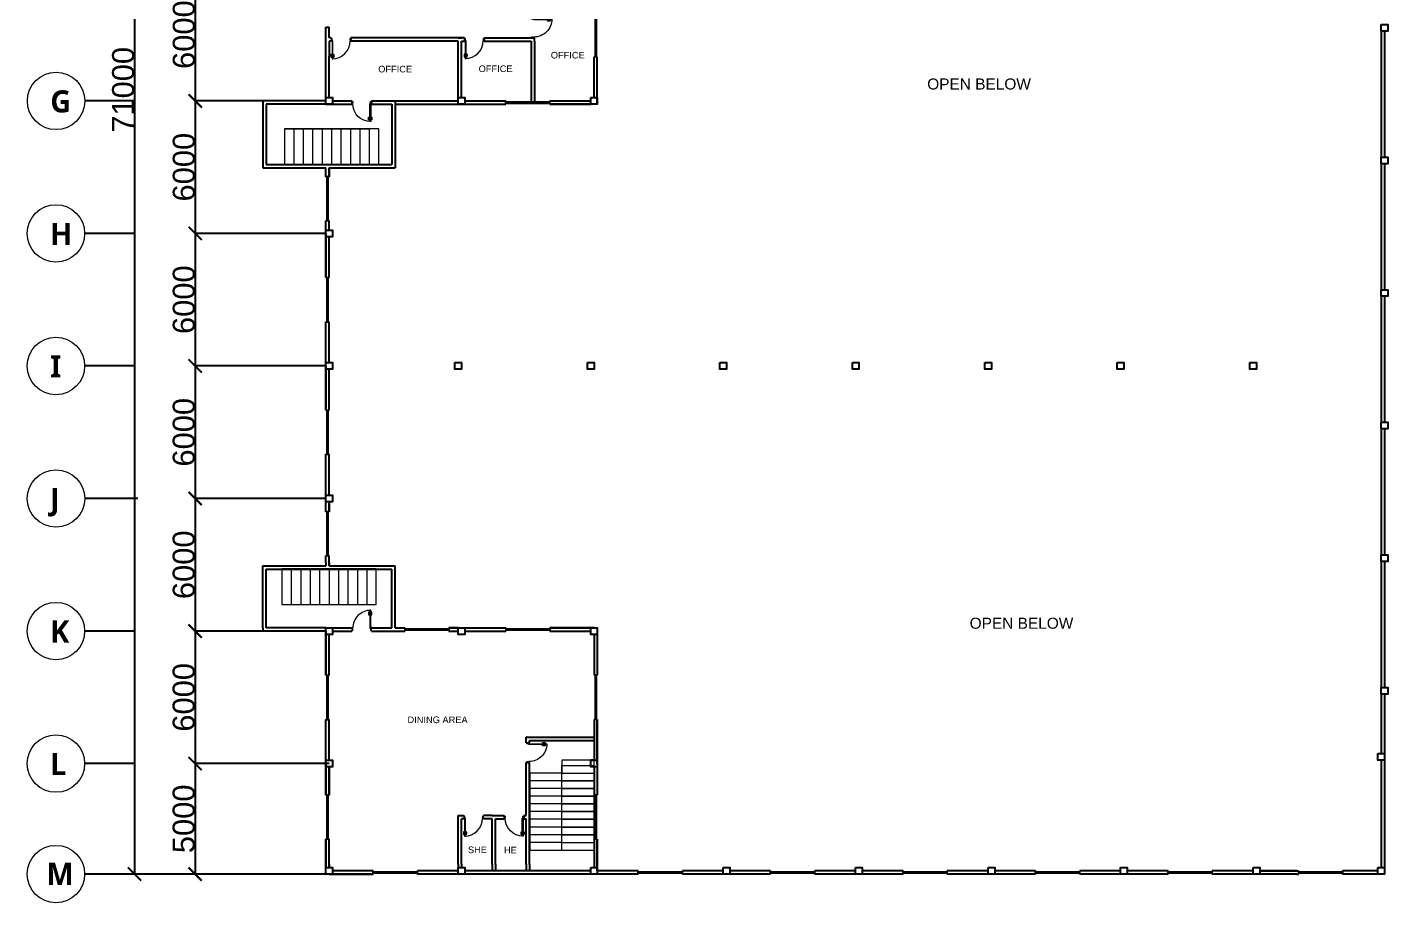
# Model space of a CAD drawing. Header units: millimetres. Extents: x 3339 to 2017737, y 4955 to 2748989.
# Drawn here: x 981888 to 1043509, y 1365141 to 1404776 of the extents above; entities that cross this region are included whole.
import ezdxf

# ---------------------------------------------------------------- set-up
doc = ezdxf.new("R2010")
doc.units = ezdxf.units.MM
doc.header["$LTSCALE"] = 30
for name, color, linetype, lineweight in [('A-DETL-GENF', 92, 'Continuous', 13), ('A-DOOR', 31, 'Continuous', 13), ('S-GRID-IDEN', 1, 'Continuous', 13), ('STAIR', 1, 'Continuous', 5)]:
    doc.layers.add(name, color=color, linetype=linetype, lineweight=lineweight)
doc.layers.add('POSTE', color=50, linetype='Continuous')
doc.styles.add('Arial Narrow_1', font='ARIALN.TTF', dxfattribs={"height": 450})
doc.styles.get("Standard").update_dxf_attribs({"font": 'arial.ttf'})
doc.styles.add('style1', font='arial.ttf', dxfattribs={"height": 100})
doc.dimstyles.new('ISO-25', dxfattribs={"dimtxt": 1000, "dimasz": 600, "dimexe": 1.25, "dimexo": 0.625, "dimtad": 1, "dimtxsty": 'Standard', "dimblk": 'ARCHTICK', "dimcen": 2.5, "dimclrd": 4, "dimadec": 0, "dimazin": 0, "dimtfac": 1, "dimtmove": 0, "dimatfit": 3, "dimfxl": 1, "dimarcsym": 0})

# ---------------------------------------------------------------- blocks, each defined once
blk = doc.blocks.new('Poste 2')
at = {"layer": 'POSTE'}
blk.add_lwpolyline([(-300, 0), (0, 0), (0, -300), (-300, -300)], close=True, dxfattribs=at)
blk = doc.blocks.new('Poste 3')
at = {"layer": 'POSTE'}
blk.add_lwpolyline([(0, 0), (300, 0), (300, -300), (0, -300)], close=True, dxfattribs=at)
blk = doc.blocks.new('POSTE bot left')
at = {"layer": 'POSTE'}
blk.add_lwpolyline([(0, 300), (300, 300), (300, 0), (0, 0)], close=True, dxfattribs=at)
blk = doc.blocks.new('POSTE.COM')
at = {"layer": 'POSTE'}
blk.add_lwpolyline([(-300, 300), (0, 300), (0, 0), (-300, 0)], close=True, dxfattribs=at)
blk = doc.blocks.new('Poste ulit')
at = {"layer": 'POSTE'}
blk.add_lwpolyline([(1007266, 1373395), (1007566, 1373395), (1007566, 1373095), (1007266, 1373095)], close=True, dxfattribs=at)
blk = doc.blocks.new('POSTEEEE')
at = {"layer": 'POSTE'}
blk.add_blockref('Poste ulit', (-1007266, -1373095), dxfattribs=at)
blk = doc.blocks.new('D4')
at = {"layer": 'A-DETL-GENF'}
for p, q in [((-1072, -29), (-1072, -112)), ((-1052, -29), (-1072, -29)), ((-1060, -41), (-1072, -30)), ((-1072, -112), (-1060, -112)), ((-1059, -112), (-1072, -112)), ((-1072, -112), (-1072, -150)), ((-1072, -150), (-1059, -150)), ((-1060, -112), (-1060, -41)), ((-1060, -41), (-1052, -41)), ((-1059, -150), (-1059, -112)), ((-1059, -115), (-1059, -147)), ((-1027, -115), (-1059, -115)), ((-1059, -147), (-1027, -147)), ((-1052, -41), (-1052, -29)), ((-1021, -74), (-1027, -80)), ((-1027, -80), (-1027, -182)), ((-1027, -147), (-1027, -115)), ((-1027, -182), (-1021, -188)), ((-1021, -188), (-1021, -74)), ((-974, -80), (-981, -74)), ((-981, -74), (-981, -188)), ((-981, -188), (-974, -182)), ((-974, -182), (-974, -80)), ((-943, -115), (-974, -115)), ((-974, -115), (-974, -147)), ((-974, -147), (-943, -147)), ((-930, -29), (-949, -29)), ((-949, -29), (-949, -41)), ((-949, -41), (-941, -41)), ((-943, -112), (-943, -150)), ((-930, -112), (-943, -112)), ((-943, -147), (-943, -115)), ((-943, -150), (-930, -150)), ((-941, -41), (-930, -30)), ((-941, -41), (-941, -112)), ((-941, -112), (-930, -112)), ((-930, -112), (-930, -29)), ((-930, -150), (-930, -112))]:
    blk.add_line(p, q, dxfattribs=at)
at = {"layer": 'A-DOOR', "lineweight": 18}
for p, q in [((-1059, 683), (-1024, 683)), ((-1014, 683), (-1059, 683)), ((-1059, 683), (-1059, 583)), ((-1024, 583), (-1024, 626)), ((-1024, 626), (-1014, 626)), ((-1014, 626), (-1014, 683)), ((-169, 683), (-214, 683)), ((-214, 683), (-214, 626)), ((-214, 626), (-204, 626)), ((-204, 683), (-169, 683)), ((-204, 626), (-204, 583)), ((-169, 583), (-169, 683)), ((-1059, 583), (-1024, 583)), ((-981, 583), (-1021, 583)), ((-1021, 583), (-1021, -231)), ((-981, -231), (-981, 583)), ((-204, 583), (-169, 583)), ((-1021, -231), (-981, -231))]:
    blk.add_line(p, q, dxfattribs=at)
at = {"layer": 'A-DOOR'}
blk.add_arc((-1021, 583), 814, 270, 0, dxfattribs=at)
blk = doc.blocks.new('Pintuan')
at = {"layer": 'A-DOOR', "rotation": 270}
blk.add_blockref('D4', (-626, -1014), dxfattribs=at)
blk = doc.blocks.new('WW1')
at = {"layer": 'STAIR'}
for p, q in [((-3000, 0), (-3000, -8000)), ((0, 0), (-3000, 0)), ((0, -8000), (0, 0)), ((-3000, -1600), (-3000, -800)), ((-3000, -800), (0, -800)), ((0, -1600), (0, -800)), ((-3000, -2400), (-3000, -1600)), ((-3000, -1600), (0, -1600)), ((0, -2400), (0, -1600)), ((-3000, -3200), (-3000, -2400)), ((-3000, -2400), (0, -2400)), ((-3000, -4000), (-3000, -3200)), ((-3000, -3200), (0, -3200)), ((0, -3200), (0, -2400)), ((0, -4000), (0, -3200)), ((-3000, -4800), (-3000, -4000)), ((-3000, -4000), (0, -4000)), ((0, -4800), (0, -4000)), ((-3000, -5600), (-3000, -4800)), ((-3000, -4800), (0, -4800)), ((-3000, -6400), (-3000, -5600)), ((-3000, -5600), (0, -5600)), ((0, -5600), (0, -4800)), ((0, -6400), (0, -5600)), ((-3000, -7200), (-3000, -6400)), ((-3000, -6400), (0, -6400)), ((0, -7200), (0, -6400)), ((-3000, -8000), (-3000, -7200)), ((-3000, -7200), (0, -7200)), ((-3000, -8000), (0, -8000)), ((0, -8000), (0, -7200))]:
    blk.add_line(p, q, dxfattribs=at)
blk = doc.blocks.new('S2')
at = {"layer": 'STAIR'}
for p, q in [((0, 0), (-1250, 0)), ((-1250, 0), (-1250, -500)), ((0, -3500), (0, 0)), ((-2500, -500), (-2500, -3500)), ((-1250, -500), (-2500, -500)), ((-1250, -500), (-1250, -200)), ((-1250, -200), (0, -200)), ((-1250, -3500), (-1250, -500)), ((-1250, -800), (-1250, -500)), ((-1250, -500), (0, -500)), ((-1250, -800), (-2500, -800)), ((-1250, -1100), (-1250, -800)), ((-1250, -800), (0, -800)), ((0, -800), (-1250, -800)), ((-1250, -1100), (-2500, -1100)), ((-1250, -1400), (-2500, -1400)), ((-1250, -1400), (-1250, -1100)), ((-1250, -1100), (0, -1100)), ((0, -1100), (-1250, -1100)), ((-1250, -1700), (-1250, -1400)), ((-1250, -1400), (0, -1400)), ((0, -1400), (-1250, -1400)), ((-1250, -1700), (-2500, -1700)), ((-1250, -2000), (-2500, -2000)), ((-1250, -2000), (-1250, -1700)), ((-1250, -1700), (0, -1700)), ((0, -1700), (-1250, -1700)), ((-1250, -2300), (-1250, -2000)), ((-1250, -2000), (0, -2000)), ((0, -2000), (-1250, -2000)), ((-1250, -2300), (-2500, -2300)), ((-1250, -2600), (-2500, -2600)), ((-1250, -2600), (-1250, -2300)), ((-1250, -2300), (0, -2300)), ((0, -2300), (-1250, -2300)), ((-1250, -2900), (-1250, -2600)), ((-1250, -2600), (0, -2600)), ((0, -2600), (-1250, -2600)), ((-1250, -2900), (-2500, -2900)), ((-1250, -3200), (-1250, -2900)), ((-1250, -2900), (0, -2900)), ((0, -2900), (-1250, -2900)), ((-1250, -3200), (-2500, -3200)), ((-2500, -3500), (-1250, -3500)), ((-1250, -3500), (-1250, -3200)), ((-1250, -3200), (0, -3200)), ((-1250, -3500), (0, -3500))]:
    blk.add_line(p, q, dxfattribs=at)
blk = doc.blocks.new('_ArchTick')
at = {"color": 0, "linetype": 'ByBlock', "const_width": 0.15}
blk.add_lwpolyline([(-0.5, -0.5), (0.5, 0.5)], dxfattribs=at)
blk = doc.blocks.new('*D33')
at = {"color": 0, "lineweight": -2, "transparency": 16777216}
for p, q in [((995408, 1407441), (989498, 1407441)), ((995408, 1401441), (989498, 1401441))]:
    blk.add_line(p, q, dxfattribs=at)
at = {"color": 4, "lineweight": -2, "transparency": 16777216}
blk.add_line((989499, 1407441), (989499, 1401441), dxfattribs=at)
at = {"layer": 'Defpoints', "color": 0, "transparency": 16777216}
for p in [(995409, 1407441), (989499, 1401441), (995409, 1401441)]:
    blk.add_point(p, dxfattribs=at)
at = {"color": 4, "lineweight": -2, "transparency": 16777216, "xscale": 600, "yscale": 600, "zscale": 600}
for p, rotation in [((989499, 1407441), 90), ((989499, 1401441), 270)]:
    blk.add_blockref('_ArchTick', p, dxfattribs=dict(at, rotation=rotation))
at = {"color": 0, "transparency": 16777216, "insert": (988988, 1404441), "char_height": 1000, "attachment_point": 5, "rotation": 90}
blk.add_mtext('6000', dxfattribs=at)
blk = doc.blocks.new('*D34')
at = {"color": 0, "lineweight": -2, "transparency": 16777216}
for p, q in [((995408, 1401441), (989497, 1401441)), ((995408, 1395441), (989497, 1395441))]:
    blk.add_line(p, q, dxfattribs=at)
at = {"color": 4, "lineweight": -2, "transparency": 16777216}
blk.add_line((989498, 1401441), (989498, 1395441), dxfattribs=at)
at = {"layer": 'Defpoints', "color": 0, "transparency": 16777216}
for p in [(995409, 1401441), (989498, 1395441), (995409, 1395441)]:
    blk.add_point(p, dxfattribs=at)
at = {"color": 4, "lineweight": -2, "transparency": 16777216, "xscale": 600, "yscale": 600, "zscale": 600}
for p, rotation in [((989498, 1401441), 90), ((989498, 1395441), 270)]:
    blk.add_blockref('_ArchTick', p, dxfattribs=dict(at, rotation=rotation))
at = {"color": 0, "transparency": 16777216, "insert": (988987, 1398441), "char_height": 1000, "attachment_point": 5, "rotation": 90}
blk.add_mtext('6000', dxfattribs=at)
blk = doc.blocks.new('*D35')
at = {"color": 0, "lineweight": -2, "transparency": 16777216}
for p, q in [((995408, 1395441), (989496, 1395441)), ((995408, 1389441), (989496, 1389441))]:
    blk.add_line(p, q, dxfattribs=at)
at = {"color": 4, "lineweight": -2, "transparency": 16777216}
blk.add_line((989497, 1395441), (989497, 1389441), dxfattribs=at)
at = {"layer": 'Defpoints', "color": 0, "transparency": 16777216}
for p in [(995409, 1395441), (989497, 1389441), (995409, 1389441)]:
    blk.add_point(p, dxfattribs=at)
at = {"color": 4, "lineweight": -2, "transparency": 16777216, "xscale": 600, "yscale": 600, "zscale": 600}
for p, rotation in [((989497, 1395441), 90), ((989497, 1389441), 270)]:
    blk.add_blockref('_ArchTick', p, dxfattribs=dict(at, rotation=rotation))
at = {"color": 0, "transparency": 16777216, "insert": (988986, 1392441), "char_height": 1000, "attachment_point": 5, "rotation": 90}
blk.add_mtext('6000', dxfattribs=at)
blk = doc.blocks.new('*D36')
at = {"color": 0, "lineweight": -2, "transparency": 16777216}
for p, q in [((995408, 1389441), (989494, 1389441)), ((995408, 1383441), (989494, 1383441))]:
    blk.add_line(p, q, dxfattribs=at)
at = {"color": 4, "lineweight": -2, "transparency": 16777216}
blk.add_line((989496, 1389441), (989496, 1383441), dxfattribs=at)
at = {"layer": 'Defpoints', "color": 0, "transparency": 16777216}
for p in [(995409, 1389441), (989496, 1383441), (995409, 1383441)]:
    blk.add_point(p, dxfattribs=at)
at = {"color": 4, "lineweight": -2, "transparency": 16777216, "xscale": 600, "yscale": 600, "zscale": 600}
for p, rotation in [((989496, 1389441), 90), ((989496, 1383441), 270)]:
    blk.add_blockref('_ArchTick', p, dxfattribs=dict(at, rotation=rotation))
at = {"color": 0, "transparency": 16777216, "insert": (988984, 1386441), "char_height": 1000, "attachment_point": 5, "rotation": 90}
blk.add_mtext('6000', dxfattribs=at)
blk = doc.blocks.new('*D37')
at = {"color": 0, "lineweight": -2, "transparency": 16777216}
for p, q in [((995408, 1383441), (989493, 1383441)), ((995408, 1377441), (989493, 1377441))]:
    blk.add_line(p, q, dxfattribs=at)
at = {"color": 4, "lineweight": -2, "transparency": 16777216}
blk.add_line((989494, 1383441), (989494, 1377441), dxfattribs=at)
at = {"layer": 'Defpoints', "color": 0, "transparency": 16777216}
for p in [(995409, 1383441), (989494, 1377441), (995409, 1377441)]:
    blk.add_point(p, dxfattribs=at)
at = {"color": 4, "lineweight": -2, "transparency": 16777216, "xscale": 600, "yscale": 600, "zscale": 600}
for p, rotation in [((989494, 1383441), 90), ((989494, 1377441), 270)]:
    blk.add_blockref('_ArchTick', p, dxfattribs=dict(at, rotation=rotation))
at = {"color": 0, "transparency": 16777216, "insert": (988983, 1380441), "char_height": 1000, "attachment_point": 5, "rotation": 90}
blk.add_mtext('6000', dxfattribs=at)
blk = doc.blocks.new('*D38')
at = {"color": 0, "lineweight": -2, "transparency": 16777216}
for p, q in [((995408, 1377441), (989492, 1377441)), ((995408, 1371441), (989492, 1371441))]:
    blk.add_line(p, q, dxfattribs=at)
at = {"color": 4, "lineweight": -2, "transparency": 16777216}
blk.add_line((989493, 1377441), (989493, 1371441), dxfattribs=at)
at = {"layer": 'Defpoints', "color": 0, "transparency": 16777216}
for p in [(995409, 1377441), (989493, 1371441), (995409, 1371441)]:
    blk.add_point(p, dxfattribs=at)
at = {"color": 4, "lineweight": -2, "transparency": 16777216, "xscale": 600, "yscale": 600, "zscale": 600}
for p, rotation in [((989493, 1377441), 90), ((989493, 1371441), 270)]:
    blk.add_blockref('_ArchTick', p, dxfattribs=dict(at, rotation=rotation))
at = {"color": 0, "transparency": 16777216, "insert": (988982, 1374441), "char_height": 1000, "attachment_point": 5, "rotation": 90}
blk.add_mtext('6000', dxfattribs=at)
blk = doc.blocks.new('*D39')
at = {"color": 0, "lineweight": -2, "transparency": 16777216}
for p, q in [((995408, 1437441), (986748, 1437441)), ((995408, 1366441), (986748, 1366441))]:
    blk.add_line(p, q, dxfattribs=at)
at = {"color": 4, "lineweight": -2, "transparency": 16777216}
blk.add_line((986750, 1437441), (986750, 1366441), dxfattribs=at)
at = {"layer": 'Defpoints', "color": 0, "transparency": 16777216}
for p in [(995409, 1437441), (986750, 1366441), (995409, 1366441)]:
    blk.add_point(p, dxfattribs=at)
at = {"color": 4, "lineweight": -2, "transparency": 16777216, "xscale": 600, "yscale": 600, "zscale": 600}
for p, rotation in [((986750, 1437441), 90), ((986750, 1366441), 270)]:
    blk.add_blockref('_ArchTick', p, dxfattribs=dict(at, rotation=rotation))
at = {"color": 0, "transparency": 16777216, "insert": (986238, 1401941), "char_height": 1000, "attachment_point": 5, "rotation": 90}
blk.add_mtext('71000', dxfattribs=at)
blk = doc.blocks.new('*D42')
at = {"color": 0, "lineweight": -2, "transparency": 16777216}
for p, q in [((995558, 1371441), (989491, 1371441)), ((995558, 1366441), (989491, 1366441))]:
    blk.add_line(p, q, dxfattribs=at)
at = {"color": 4, "lineweight": -2, "transparency": 16777216}
blk.add_line((989492, 1371441), (989492, 1366441), dxfattribs=at)
at = {"layer": 'Defpoints', "color": 0, "transparency": 16777216}
for p in [(995559, 1371441), (989492, 1366441), (995559, 1366441)]:
    blk.add_point(p, dxfattribs=at)
at = {"color": 4, "lineweight": -2, "transparency": 16777216, "xscale": 600, "yscale": 600, "zscale": 600}
for p, rotation in [((989492, 1371441), 90), ((989492, 1366441), 270)]:
    blk.add_blockref('_ArchTick', p, dxfattribs=dict(at, rotation=rotation))
at = {"color": 0, "transparency": 16777216, "insert": (988981, 1368941), "char_height": 1000, "attachment_point": 5, "rotation": 90}
blk.add_mtext('5000', dxfattribs=at)
blk = doc.blocks.new('Grid - M_Grid Head - Circle-24584-A - GROUND FLOOR PLAN')
at = {"layer": 'S-GRID-IDEN'}
blk.add_circle((0, 0), 6.5, dxfattribs=at)

msp = doc.modelspace()

# ---------------------------------------------------------------- linework, layer by layer
at = {"color": 4}
msp.add_line((986748.414, 1437441.359), (986748.414, 1366441.359), dxfattribs=at)
for p, q in [((1007608.953, 1405441.359), (1007608.953, 1403441.359)), ((1007658.953, 1405441.359), (1007658.953, 1403441.359)), ((995408.953, 1401291.359), (995408.953, 1404775.562)), ((995408.953, 1404775.562), (995558.953, 1404775.562)), ((995558.953, 1404291.359), (995558.953, 1404775.562)), ((1043208.953, 1404594.075), (1043208.953, 1398894.075)), ((1043358.953, 1404594.075), (1043358.953, 1398894.075)), ((995658.953, 1404291.359), (995558.953, 1404291.359)), ((995558.953, 1404141.359), (995558.953, 1403578.816)), ((995658.953, 1404141.359), (995558.953, 1404141.359)), ((995658.953, 1404259.765), (995658.953, 1404291.359)), ((995658.953, 1404159.765), (995658.953, 1404141.359)), ((1001408.953, 1404291.359), (996548.953, 1404291.359)), ((996548.953, 1404259.765), (996548.953, 1404291.359)), ((996548.953, 1404259.765), (996548.953, 1404141.359)), ((1001408.953, 1404141.359), (996548.953, 1404141.359)), ((1001558.953, 1404291.359), (1001408.953, 1404291.359)), ((1001408.953, 1404291.359), (1001589.253, 1404291.359)), ((1001689.253, 1404291.359), (1001408.953, 1404291.359)), ((1001408.953, 1401291.359), (1001408.953, 1404141.359)), ((1001558.953, 1401591.359), (1001558.953, 1404141.359)), ((1001558.953, 1404141.359), (1001589.253, 1404141.359)), ((1001589.253, 1404141.359), (1001689.253, 1404141.359)), ((1001689.253, 1404266.359), (1001689.253, 1404291.359)), ((1001689.253, 1404266.359), (1001689.253, 1404141.359)), ((1002579.253, 1404291.359), (1004708.953, 1404291.359)), ((1002579.253, 1404266.359), (1002579.253, 1404291.359)), ((1002579.253, 1404266.359), (1002579.253, 1404141.359)), ((1002579.253, 1404141.359), (1004708.953, 1404141.359)), ((1004708.953, 1404291.359), (1004858.953, 1404291.359)), ((1004708.953, 1404141.359), (1004708.953, 1401591.359)), ((1004858.953, 1404141.359), (1004858.953, 1404291.359)), ((1004858.953, 1404141.359), (1004858.953, 1401591.359)), ((995558.953, 1403578.816), (995558.953, 1403547.223)), ((995558.953, 1403547.223), (995558.953, 1403461.484)), ((995558.953, 1401591.359), (995558.953, 1403461.484)), ((1007558.953, 1401591.359), (1007558.953, 1403441.359)), ((1007708.953, 1403441.359), (1007558.953, 1403441.359)), ((1007708.953, 1401291.359), (1007708.953, 1403441.359)), ((1007708.953, 1401441.359), (1007708.953, 1403441.359)), ((986748.414, 1401441.359), (984494.312, 1401441.359)), ((995408.953, 1401441.359), (992558.953, 1401441.359)), ((992558.953, 1401441.359), (992558.953, 1401291.359)), ((992558.953, 1401291.359), (992558.953, 1398416.359)), ((995708.953, 1401291.359), (992708.953, 1401291.359)), ((992708.953, 1401291.359), (992708.953, 1398566.359)), ((995408.953, 1401291.359), (996591.453, 1401291.359)), ((995708.953, 1401441.359), (996591.453, 1401441.359)), ((996591.453, 1401441.359), (996591.453, 1401291.359)), ((997481.453, 1401441.359), (997481.453, 1401291.359)), ((997481.453, 1401441.359), (1001408.953, 1401441.359)), ((997481.453, 1401291.359), (998408.953, 1401291.359)), ((998408.953, 1401291.359), (998408.953, 1398566.359)), ((998558.953, 1401441.359), (998558.953, 1401291.359)), ((998558.953, 1401291.359), (998558.953, 1398416.359)), ((998558.953, 1401291.359), (1003558.953, 1401291.359)), ((1001558.953, 1401291.359), (1003558.953, 1401291.359)), ((1001708.953, 1401441.359), (1003558.953, 1401441.359)), ((1003558.953, 1401291.359), (1003558.953, 1401441.359)), ((1003558.953, 1401391.359), (1005558.953, 1401391.359)), ((1003558.953, 1401341.359), (1005558.953, 1401341.359)), ((1004708.953, 1401591.359), (1004708.953, 1401441.359)), ((1004708.953, 1401441.359), (1004708.953, 1401391.359)), ((1004858.953, 1401591.359), (1004858.953, 1401441.359)), ((1004858.953, 1401441.359), (1004858.953, 1401391.359)), ((1005558.953, 1401291.359), (1005558.953, 1401441.359)), ((1005558.953, 1401441.359), (1007408.953, 1401441.359)), ((1007558.953, 1401291.359), (1005558.953, 1401291.359)), ((1005558.953, 1401291.359), (1007408.953, 1401291.359)), ((992558.953, 1398416.359), (995408.953, 1398416.359)), ((992708.953, 1398566.359), (995408.953, 1398566.359)), ((993533.322, 1398566.359), (997806.444, 1398566.359)), ((995408.953, 1398566.359), (995558.953, 1398566.359)), ((995408.953, 1398003.859), (995408.953, 1398416.359)), ((995558.953, 1398566.359), (998408.953, 1398566.359)), ((995558.953, 1398416.359), (998558.953, 1398416.359)), ((995558.953, 1398416.359), (995558.953, 1398003.859)), ((995558.953, 1398003.859), (995558.953, 1398416.359)), ((1043208.953, 1398594.075), (1043208.953, 1392894.075)), ((1043358.953, 1398594.075), (1043358.953, 1392894.075)), ((995558.953, 1398003.859), (995408.953, 1398003.859)), ((995458.953, 1398003.859), (995458.953, 1396003.859)), ((995458.953, 1398003.859), (995458.953, 1396003.859)), ((995508.953, 1398003.859), (995508.953, 1396003.859)), ((995508.953, 1398003.859), (995508.953, 1396003.859)), ((995558.953, 1396003.859), (995408.953, 1396003.859)), ((995408.953, 1393441.359), (995408.953, 1396003.859)), ((995558.953, 1395591.359), (995558.953, 1396003.859)), ((995558.953, 1395591.359), (995558.953, 1396003.859)), ((986748.414, 1395441.359), (984488.062, 1395441.359)), ((995408.953, 1395441.359), (995408.953, 1393441.359)), ((995408.953, 1395441.359), (995408.953, 1393441.359)), ((995558.953, 1393441.359), (995558.953, 1395291.359)), ((995408.953, 1393441.359), (995558.953, 1393441.359)), ((995458.953, 1393441.359), (995458.953, 1391441.359)), ((995458.953, 1393441.359), (995458.953, 1391441.359)), ((995458.953, 1393441.359), (995458.953, 1391441.359)), ((995458.953, 1393441.359), (995458.953, 1391441.359)), ((995508.953, 1393441.359), (995508.953, 1391441.359)), ((995508.953, 1393441.359), (995508.953, 1391441.359)), ((995508.953, 1393441.359), (995508.953, 1391441.359)), ((995508.953, 1393441.359), (995508.953, 1391441.359)), ((1043208.953, 1392594.075), (1043208.953, 1386894.075)), ((1043358.953, 1392594.075), (1043358.953, 1386894.075)), ((995408.953, 1389441.359), (995408.953, 1391441.359)), ((995408.953, 1391441.359), (995558.953, 1391441.359)), ((995408.953, 1387441.359), (995408.953, 1391441.359)), ((995558.953, 1389591.359), (995558.953, 1391441.359)), ((986748.414, 1389441.359), (984489.312, 1389441.359)), ((995408.953, 1389441.359), (995408.953, 1387441.359)), ((995558.953, 1387441.359), (995558.953, 1389291.359)), ((995408.953, 1387441.359), (995558.953, 1387441.359)), ((995458.953, 1387441.359), (995458.953, 1385441.359)), ((995508.953, 1387441.359), (995508.953, 1385441.359)), ((1043208.953, 1386594.075), (1043208.953, 1380894.075)), ((1043358.953, 1386594.075), (1043358.953, 1380894.075)), ((995408.953, 1383591.359), (995408.953, 1385441.359)), ((995408.953, 1385441.359), (995558.953, 1385441.359)), ((995408.953, 1382841.359), (995408.953, 1385441.359)), ((995558.953, 1383591.359), (995558.953, 1385441.359)), ((986895.687, 1383441.359), (984490.562, 1383441.359)), ((995558.953, 1382841.359), (995408.953, 1382841.359)), ((995458.953, 1382841.359), (995458.953, 1380841.359)), ((995458.953, 1382841.359), (995458.953, 1380841.359)), ((995508.953, 1382841.359), (995508.953, 1380841.359)), ((995508.953, 1382841.359), (995508.953, 1380841.359)), ((995558.953, 1383291.359), (995558.953, 1382841.359)), ((995558.953, 1382841.359), (995558.953, 1383291.359)), ((992558.953, 1377591.359), (992558.953, 1380391.359)), ((992558.953, 1380391.359), (992708.953, 1380391.359)), ((992708.953, 1380391.359), (995408.953, 1380391.359)), ((995408.953, 1380541.359), (995408.953, 1380841.359)), ((995558.953, 1380841.359), (995408.953, 1380841.359)), ((995408.953, 1380541.359), (995408.953, 1380391.359)), ((995558.953, 1380541.359), (995558.953, 1380841.359)), ((995558.953, 1380391.359), (995558.953, 1380841.359)), ((995558.953, 1380541.359), (995558.953, 1380391.359)), ((995558.953, 1380391.359), (998408.953, 1380391.359)), ((998408.953, 1380391.359), (998558.953, 1380391.359)), ((998558.953, 1377591.359), (998558.953, 1380391.359)), ((1043208.952, 1380594.075), (1043208.952, 1374891.615)), ((1043208.952, 1380591.615), (1043208.952, 1374891.615)), ((1043358.952, 1380591.615), (1043358.952, 1374891.615)), ((992708.953, 1377591.359), (992708.953, 1380241.359)), ((992708.953, 1380241.359), (995408.953, 1380241.359)), ((997695.514, 1380241.359), (993422.392, 1380241.359)), ((995408.953, 1380241.359), (995558.953, 1380241.359)), ((995558.953, 1380241.359), (998408.953, 1380241.359)), ((998408.953, 1377591.359), (998408.953, 1380241.359)), ((986748.414, 1377441.359), (984488.062, 1377441.359)), ((992558.953, 1377591.359), (992558.953, 1377441.359)), ((992708.953, 1377441.359), (992558.953, 1377441.359)), ((995408.953, 1377591.359), (992708.953, 1377591.359)), ((995408.953, 1377441.359), (992708.953, 1377441.359)), ((995408.953, 1375441.359), (995408.953, 1377591.359)), ((995408.953, 1377441.359), (995408.953, 1375441.359)), ((995558.953, 1375441.359), (995558.953, 1377291.359)), ((995708.953, 1377591.359), (996591.453, 1377591.359)), ((995708.953, 1377591.359), (996591.453, 1377591.359)), ((995708.953, 1377441.359), (996591.453, 1377441.359)), ((996591.453, 1377591.359), (996591.453, 1377566.359)), ((996591.453, 1377466.359), (996591.453, 1377441.359)), ((997481.453, 1377591.359), (997503.953, 1377591.359)), ((997503.953, 1377591.359), (997481.453, 1377591.359)), ((997481.453, 1377591.359), (997481.453, 1377566.359)), ((997481.453, 1377591.359), (998408.953, 1377591.359)), ((997481.453, 1377466.359), (997481.453, 1377441.359)), ((997481.453, 1377441.359), (998983.953, 1377441.359)), ((998558.953, 1377591.359), (998558.953, 1377591.359)), ((998558.953, 1377591.359), (998983.953, 1377591.359)), ((998558.953, 1377591.359), (998983.953, 1377591.359)), ((998983.953, 1377591.359), (998983.953, 1377441.359)), ((998983.953, 1377541.359), (1000983.953, 1377541.359)), ((998983.953, 1377491.359), (1000983.953, 1377491.359)), ((1001408.953, 1377591.359), (1000983.953, 1377591.359)), ((1000983.953, 1377591.359), (1000983.953, 1377441.359)), ((1000983.953, 1377591.359), (1003558.953, 1377591.359)), ((1000983.953, 1377441.359), (1001408.953, 1377441.359)), ((1001558.953, 1377591.359), (1003558.953, 1377591.359)), ((1001708.953, 1377441.359), (1003558.953, 1377441.359)), ((1003558.953, 1377591.359), (1003558.953, 1377441.359)), ((1003558.953, 1377541.359), (1005558.953, 1377541.359)), ((1003558.953, 1377491.359), (1005558.953, 1377491.359)), ((1007558.953, 1377591.359), (1005558.953, 1377591.359)), ((1005558.953, 1377591.359), (1005558.953, 1377441.359)), ((1005558.953, 1377591.359), (1007708.953, 1377591.359)), ((1005558.953, 1377441.359), (1007408.953, 1377441.359)), ((1007558.953, 1377291.359), (1007558.953, 1375441.359)), ((1007708.953, 1377591.359), (1007708.953, 1375441.359)), ((1007708.953, 1377441.359), (1007708.953, 1375441.359)), ((995408.953, 1375441.359), (995558.953, 1375441.359)), ((995458.953, 1375441.359), (995458.953, 1373441.359)), ((995458.953, 1375441.359), (995458.953, 1373441.359)), ((995508.953, 1375441.359), (995508.953, 1373441.359)), ((995508.953, 1375441.359), (995508.953, 1373441.359)), ((1007708.953, 1375441.359), (1007558.953, 1375441.359)), ((1007608.953, 1375441.359), (1007608.953, 1373441.359)), ((1007608.953, 1375441.359), (1007608.953, 1373441.359)), ((1007658.953, 1375441.359), (1007658.953, 1373441.359)), ((1007658.953, 1375441.359), (1007658.953, 1373441.359)), ((1043208.952, 1374591.615), (1043208.952, 1371891.615)), ((1043358.952, 1374591.615), (1043358.952, 1371891.615)), ((995408.953, 1371441.359), (995408.953, 1373441.359)), ((995408.953, 1373441.359), (995558.953, 1373441.359)), ((995408.953, 1370016.359), (995408.953, 1373441.359)), ((995558.953, 1371591.359), (995558.953, 1373441.359)), ((1007708.953, 1373441.359), (1007558.953, 1373441.359)), ((1007558.953, 1373441.359), (1007558.953, 1371591.359)), ((1007708.953, 1371441.359), (1007708.953, 1373441.359)), ((1007708.953, 1373441.359), (1007708.953, 1370016.359)), ((1004483.953, 1372381.359), (1004483.953, 1372631.359)), ((1004508.953, 1372631.359), (1004483.953, 1372631.359)), ((1004508.953, 1372381.359), (1004483.953, 1372381.359)), ((1004483.953, 1372381.359), (1004633.953, 1372381.359)), ((1004508.953, 1372631.359), (1007558.953, 1372631.359)), ((1004633.953, 1372481.359), (1005233.35, 1372481.359)), ((1004633.953, 1372381.359), (1004633.953, 1372481.359)), ((1005233.35, 1372481.359), (1005338.828, 1372481.359)), ((1005338.828, 1372481.359), (1007558.953, 1372481.359)), ((986748.414, 1371441.359), (984489.312, 1371441.359)), ((995408.953, 1371441.359), (995408.953, 1370016.359)), ((995408.953, 1371441.359), (995408.953, 1370016.359)), ((995408.953, 1371441.359), (995408.953, 1370016.359)), ((995408.953, 1371441.359), (995408.953, 1370016.359)), ((995558.953, 1370016.359), (995558.953, 1371291.359)), ((995558.953, 1371291.359), (995558.953, 1370016.359)), ((1004483.953, 1369091.359), (1004483.953, 1371491.359)), ((1004508.953, 1371491.359), (1004483.953, 1371491.359)), ((1004483.953, 1371491.359), (1004633.953, 1371491.359)), ((1004633.953, 1366891.359), (1004633.953, 1371491.359)), ((1007558.953, 1371591.359), (1007408.953, 1371591.359)), ((1007558.953, 1371291.359), (1007558.953, 1366891.359)), ((1007558.953, 1371291.359), (1007558.953, 1370016.359)), ((1007708.953, 1371441.359), (1007708.953, 1370016.359)), ((1007708.953, 1371441.359), (1007708.953, 1370016.359)), ((1043208.952, 1371591.615), (1043208.952, 1366888.873)), ((1043358.952, 1371591.615), (1043358.952, 1366888.873)), ((995558.953, 1370016.359), (995408.953, 1370016.359)), ((995458.953, 1370016.359), (995458.953, 1368016.359)), ((995458.953, 1370016.359), (995458.953, 1368016.359)), ((995508.953, 1370016.359), (995508.953, 1368016.359)), ((995508.953, 1370016.359), (995508.953, 1368016.359)), ((1007708.953, 1370016.359), (1007558.953, 1370016.359)), ((1007608.953, 1370016.359), (1007608.953, 1368016.359)), ((1007658.953, 1370016.359), (1007658.953, 1368016.359)), ((1001408.953, 1366891.359), (1001408.953, 1369091.359)), ((1001408.953, 1369091.359), (1001558.953, 1369091.359)), ((1001558.953, 1369091.359), (1001658.953, 1369091.359)), ((1001558.953, 1366891.359), (1001558.953, 1368941.359)), ((1001658.953, 1368941.359), (1001558.953, 1368941.359)), ((1001658.953, 1369066.359), (1001658.953, 1369091.359)), ((1001658.953, 1369091.359), (1001658.953, 1369066.359)), ((1001658.953, 1368966.359), (1001658.953, 1368941.359)), ((1002946.453, 1369091.359), (1002548.953, 1369091.359)), ((1002548.953, 1369066.359), (1002548.953, 1369091.359)), ((1002548.953, 1369091.359), (1002548.953, 1369066.359)), ((1002548.953, 1368966.359), (1002548.953, 1368941.359)), ((1002946.453, 1368941.359), (1002548.953, 1368941.359)), ((1002946.453, 1369091.359), (1003096.453, 1369091.359)), ((1002946.453, 1366891.359), (1002946.453, 1368941.359)), ((1003096.453, 1369091.359), (1003493.953, 1369091.359)), ((1003096.453, 1366891.359), (1003096.453, 1368941.359)), ((1003096.453, 1368941.359), (1003493.953, 1368941.359)), ((1003493.953, 1369066.359), (1003493.953, 1369091.359)), ((1003493.953, 1369066.359), (1003493.953, 1368941.359)), ((1004383.953, 1369091.359), (1004483.953, 1369091.359)), ((1004383.953, 1369066.359), (1004383.953, 1369091.359)), ((1004383.953, 1369091.359), (1004383.953, 1368941.359)), ((1004383.953, 1368941.359), (1004483.953, 1368941.359)), ((1004483.953, 1366891.359), (1004483.953, 1368941.359)), ((995408.953, 1366591.359), (995408.953, 1368016.359)), ((995408.953, 1366741.359), (995408.953, 1368016.359)), ((995408.953, 1368016.359), (995408.953, 1366741.359)), ((995408.953, 1368016.359), (995408.953, 1366741.359)), ((995558.953, 1368016.359), (995408.953, 1368016.359)), ((995558.953, 1366891.359), (995558.953, 1368016.359)), ((995558.953, 1366741.359), (995558.953, 1368016.359)), ((1007708.953, 1368016.359), (1007558.953, 1368016.359)), ((1007558.953, 1368016.359), (1007558.953, 1367524.717)), ((1007708.953, 1366591.359), (1007708.953, 1368016.359)), ((1007708.953, 1366591.359), (1007708.953, 1368016.359)), ((1007708.953, 1368016.359), (1007708.953, 1366591.359)), ((995558.953, 1366891.359), (995558.953, 1366741.359)), ((1001408.953, 1366891.359), (1001408.953, 1366741.359)), ((1001558.953, 1366891.359), (1001558.953, 1366741.359)), ((1002946.453, 1366891.359), (1002946.453, 1366741.359)), ((1003096.453, 1366891.359), (1003096.453, 1366741.359)), ((1004483.953, 1366891.359), (1004483.953, 1366741.359)), ((1004633.953, 1366891.359), (1004633.953, 1366741.359)), ((1007558.953, 1366891.359), (1007558.953, 1366741.359)), ((1043208.952, 1366888.873), (1043208.952, 1366741.359)), ((1043358.952, 1366888.873), (1043358.952, 1366738.899)), ((986748.414, 1366442.609), (984488.062, 1366441.359)), ((995408.953, 1366441.359), (995408.953, 1366441.359)), ((997558.953, 1366441.359), (995408.953, 1366441.359)), ((995558.953, 1366441.359), (997558.953, 1366441.359)), ((997558.953, 1366591.359), (995708.953, 1366591.359)), ((997558.953, 1366591.359), (995708.953, 1366591.359)), ((997558.953, 1366441.359), (997558.953, 1366591.359)), ((997558.953, 1366541.359), (999558.953, 1366541.359)), ((997558.953, 1366491.359), (999558.953, 1366491.359)), ((1001408.953, 1366591.359), (999558.953, 1366591.359)), ((1001408.953, 1366591.359), (999558.953, 1366591.359)), ((999558.953, 1366441.359), (999558.953, 1366591.359)), ((1001558.953, 1366441.359), (999558.953, 1366441.359)), ((1009558.953, 1366441.359), (999558.953, 1366441.359)), ((1002946.453, 1366591.359), (1001708.953, 1366591.359)), ((1007408.953, 1366591.359), (1001708.953, 1366591.359)), ((1002946.453, 1366741.359), (1002946.453, 1366591.359)), ((1003096.453, 1366741.359), (1003096.453, 1366591.359)), ((1004483.953, 1366591.359), (1003096.453, 1366591.359)), ((1004483.953, 1366741.359), (1004483.953, 1366591.359)), ((1004633.953, 1366741.359), (1004633.953, 1366591.359)), ((1007408.953, 1366591.359), (1004633.953, 1366591.359)), ((1009558.953, 1366591.359), (1007708.953, 1366591.359)), ((1009558.953, 1366591.359), (1007708.953, 1366591.359)), ((1009558.953, 1366441.359), (1009558.953, 1366591.359)), ((1009558.953, 1366541.359), (1011558.953, 1366541.359)), ((1009558.953, 1366491.359), (1011558.953, 1366491.359)), ((1013408.953, 1366591.359), (1011558.953, 1366591.359)), ((1013408.953, 1366591.359), (1011558.953, 1366591.359)), ((1011558.953, 1366441.359), (1011558.953, 1366591.359)), ((1015558.953, 1366441.359), (1011558.953, 1366441.359)), ((1015558.953, 1366591.359), (1013708.953, 1366591.359)), ((1015558.953, 1366591.359), (1013708.953, 1366591.359)), ((1015558.953, 1366441.359), (1015558.953, 1366591.359)), ((1015558.953, 1366541.359), (1017558.953, 1366541.359)), ((1015558.953, 1366491.359), (1017558.953, 1366491.359)), ((1019408.953, 1366591.359), (1017558.953, 1366591.359)), ((1019408.953, 1366591.359), (1017558.953, 1366591.359)), ((1017558.953, 1366441.359), (1017558.953, 1366591.359)), ((1021558.953, 1366441.359), (1017558.953, 1366441.359)), ((1021558.953, 1366591.359), (1019708.953, 1366591.359)), ((1021558.953, 1366591.359), (1019708.953, 1366591.359)), ((1021558.953, 1366441.359), (1021558.953, 1366591.359)), ((1021558.953, 1366541.359), (1023558.953, 1366541.359)), ((1021558.953, 1366491.359), (1023558.953, 1366491.359)), ((1025408.952, 1366591.359), (1023558.953, 1366591.359)), ((1025408.952, 1366591.359), (1023558.953, 1366591.359)), ((1023558.953, 1366441.359), (1023558.953, 1366591.359)), ((1027558.952, 1366441.359), (1023558.953, 1366441.359)), ((1027558.952, 1366591.359), (1025708.952, 1366591.359)), ((1027558.952, 1366591.359), (1025708.952, 1366591.359)), ((1027558.952, 1366441.359), (1027558.952, 1366591.359)), ((1027558.952, 1366541.359), (1029558.952, 1366541.359)), ((1027558.952, 1366491.359), (1029558.952, 1366491.359)), ((1031408.952, 1366591.359), (1029558.952, 1366591.359)), ((1031408.952, 1366591.359), (1029558.952, 1366591.359)), ((1029558.952, 1366441.359), (1029558.952, 1366591.359)), ((1033558.952, 1366441.359), (1029558.952, 1366441.359)), ((1033558.952, 1366591.359), (1031708.952, 1366591.359)), ((1033558.952, 1366591.359), (1031708.952, 1366591.359)), ((1033558.952, 1366441.359), (1033558.952, 1366591.359)), ((1033558.952, 1366541.359), (1035558.952, 1366541.359)), ((1033558.952, 1366491.359), (1035558.952, 1366491.359)), ((1037408.952, 1366591.359), (1035558.952, 1366591.359)), ((1037408.952, 1366591.359), (1035558.952, 1366591.359)), ((1035558.952, 1366441.359), (1035558.952, 1366591.359)), ((1039383.953, 1366441.359), (1035558.952, 1366441.359)), ((1037708.952, 1366591.359), (1039383.953, 1366591.359)), ((1039383.953, 1366591.359), (1037708.952, 1366591.359)), ((1037708.952, 1366591.359), (1039458.952, 1366591.359)), ((1039383.953, 1366441.359), (1039458.952, 1366441.359)), ((1039458.952, 1366591.359), (1039458.952, 1366441.359)), ((1039458.952, 1366541.359), (1041383.953, 1366541.359)), ((1039458.952, 1366491.359), (1041383.953, 1366491.359)), ((1041383.953, 1366541.359), (1041458.952, 1366541.359)), ((1041383.953, 1366491.359), (1041458.952, 1366491.359)), ((1043058.953, 1366591.359), (1041458.952, 1366591.359)), ((1043058.953, 1366591.359), (1041458.952, 1366591.359)), ((1043058.951, 1366591.359), (1041458.952, 1366591.359)), ((1041458.952, 1366591.359), (1041458.952, 1366441.359)), ((1043058.953, 1366441.359), (1041458.952, 1366441.359))]:
    msp.add_line(p, q)
at = {"layer": 'POSTE'}
for p, q in [((995408.953, 1389591.359), (995708.953, 1389591.359)), ((1001258.953, 1389591.359), (1001558.953, 1389591.359)), ((1007258.953, 1389591.359), (1007558.953, 1389591.359)), ((1013258.953, 1389591.359), (1013558.953, 1389591.359)), ((1019258.953, 1389591.359), (1019558.953, 1389591.359)), ((1025258.953, 1389591.359), (1025558.953, 1389591.359)), ((1031258.953, 1389591.359), (1031558.953, 1389591.359)), ((1007708.953, 1377291.359), (1007408.953, 1377291.359)), ((995708.953, 1371591.359), (995708.953, 1371291.359)), ((1007558.953, 1371591.359), (1007408.953, 1371591.359))]:
    msp.add_line(p, q, dxfattribs=at)

# ---------------------------------------------------------------- block references
at = {"xscale": -1}
for p in [(1004790.953, 1405136.359), (1004565.953, 1372336.359)]:
    msp.add_blockref('Pintuan', p, dxfattribs=at)
for p, rotation in [((995703.953, 1404202.765), 90), ((1001734.253, 1404209.359), 90), ((997436.453, 1377523.359), 270), ((1001703.953, 1369009.359), 90)]:
    msp.add_blockref('Pintuan', p, dxfattribs=dict(rotation=rotation))
at = {"xscale": -1, "rotation": 270}
for p in [(997436.453, 1401359.359), (1004338.953, 1369009.359)]:
    msp.add_blockref('Pintuan', p, dxfattribs=at)
msp.add_blockref('POSTE.COM', (1001708.953, 1401291.359))
at = {"xscale": 0.5341402866077511, "yscale": 0.5341402866077511, "zscale": 0.5341402866077511, "rotation": 270}
for p in [(997806.444, 1398566.359), (997695.514, 1378638.938)]:
    msp.add_blockref('WW1', p, dxfattribs=at)
at = {"color": 4, "xscale": 600, "yscale": 600, "zscale": 600, "rotation": 270}
msp.add_blockref('_ArchTick', (986748.414, 1366441.359), dxfattribs=at)
at = {"layer": 'POSTE'}
for name, p in [('POSTE.COM', (1043508.952, 1404594.075)), ('Poste 2', (995708.953, 1401591.359)), ('POSTE bot left', (1007408.953, 1401291.359)), ('POSTE.COM', (1043508.953, 1398594.075)), ('Poste 2', (995708.953, 1395591.359)), ('POSTE.COM', (1043508.952, 1392594.075)), ('Poste 2', (995708.953, 1389591.359)), ('Poste 2', (1001558.953, 1389591.359)), ('Poste 3', (1007258.953, 1389591.359)), ('Poste 3', (1013258.953, 1389591.359)), ('Poste 3', (1019258.953, 1389591.359)), ('Poste 3', (1025258.953, 1389591.359)), ('Poste 3', (1031258.953, 1389591.359)), ('Poste 3', (1037258.953, 1389591.359)), ('POSTE.COM', (1043508.953, 1386594.075)), ('Poste 2', (995708.953, 1383591.359)), ('POSTE.COM', (1043508.952, 1380594.075)), ('Poste 2', (995708.953, 1377591.359)), ('POSTE.COM', (1001708.953, 1377291.359)), ('POSTEEEE', (1007408.953, 1377291.359)), ('POSTE.COM', (1043508.952, 1374591.615)), ('POSTE bot left', (1043058.951, 1371591.615)), ('Poste 2', (995708.953, 1371591.359)), ('POSTE.COM', (1007708.953, 1371291.359)), ('Poste 2', (995708.953, 1366741.359)), ('Poste 3', (1001408.953, 1366741.359)), ('Poste 3', (1007408.953, 1366741.359)), ('Poste 3', (1013408.953, 1366741.359)), ('Poste 3', (1019408.953, 1366741.359)), ('Poste 3', (1025408.952, 1366741.359)), ('Poste 3', (1031408.952, 1366741.359)), ('Poste 3', (1037408.952, 1366741.359)), ('Poste 3', (1043058.953, 1366741.359))]:
    msp.add_blockref(name, p, dxfattribs=at)
at = {"layer": 'S-GRID-IDEN', "xscale": 199.9999999999999, "yscale": 199.9999999999999, "zscale": 199.9999999999999}
for p in [(983194.312, 1401441.359), (983188.062, 1395441.359), (983189.312, 1389441.359), (983190.562, 1383441.359), (983188.062, 1377441.359), (983189.312, 1371441.359), (983188.062, 1366441.359)]:
    msp.add_blockref('Grid - M_Grid Head - Circle-24584-A - GROUND FLOOR PLAN', p, dxfattribs=at)
at = {"layer": 'STAIR', "xscale": 1.161897713743623, "yscale": 1.161897713743623, "zscale": 1.161897713743623}
msp.add_blockref('S2', (1007558.953, 1371591.359), dxfattribs=at)

# ---------------------------------------------------------------- texts
at = {"attachment_point": 1, "style": 'style1'}
for s, width, heights, insert, char_height in [('{\\H3x;OFFICE}', 4436.95582, [0], (1005601.662, 1403660.099), 100), ('{\\H3x;OFFICE}', 4436.95582, [0], (997784.747, 1403028.915), 100), ('{\\H3x;OFFICE}', 4436.95582, [0], (1002333.649, 1403045.256), 100), ('OPEN BELOW', 11234.57091, [0], (1022649.839, 1402456.024), 500), ('OPEN BELOW', 11234.57091, [0], (1024571.242, 1378046.105), 500), ('DINING AREA', 5895.89673, [0], (999111.84, 1373573.526), 300), ('SHE', 1026.54405, [103.411], (1001849.527, 1367687.979), 300), ('HE', 1026.54405, [103.411], (1003479.468, 1367676.727), 300)]:
    msp.add_mtext_dynamic_manual_height_columns(s, width=width, gutter_width=500, heights=heights, dxfattribs=dict(at, insert=insert, char_height=char_height))
at = {"layer": 'S-GRID-IDEN', "char_height": 1000, "width": 849.78875, "attachment_point": 1, "style": 'Arial Narrow_1'}
for s, insert in [('{\\f@Malgun Gothic|b1|i0|c0|p34;G}', (982932.513, 1401919.912)), ('{\\f@Malgun Gothic|b1|i0|c0|p34;H}', (982926.263, 1395919.912)), ('{\\f@Malgun Gothic|b1|i0|c0|p34;I}', (982927.513, 1389919.912)), ('{\\f@Malgun Gothic|b1|i0|c0|p34;J}', (982928.763, 1383919.912)), ('{\\f@Malgun Gothic|b1|i0|c0|p34;K}', (982926.263, 1377919.912)), ('{\\f@Malgun Gothic|b1|i0|c0|p34;L}', (982927.513, 1371919.912)), ('{\\f@Malgun Gothic|b1|i0|c0|p34;M}', (982761.372, 1366952.871))]:
    msp.add_mtext(s, dxfattribs=dict(at, insert=insert))

# ---------------------------------------------------------------- dimensions: what is measured, and where the dimension line sits
dim = msp.add_linear_dim(base=(986749.664, 1366441.359), p1=(995408.953, 1437441.359), p2=(995408.953, 1366441.359), angle=90, dimstyle='ISO-25')
dim.commit()
dim.dimension.update_dxf_attribs({"geometry": '*D39', "text_midpoint": (986749.664, 1401941.359), "dimtype": 160})
for base, p1, p2, picture, middle in [((989499.312, 1401441.359), (995408.953, 1407441.359), (995408.953, 1401441.359), '*D33', (988988.114, 1404441.359)), ((989498.062, 1395441.359), (995408.953, 1401441.359), (995408.953, 1395441.359), '*D34', (988986.864, 1398441.359)), ((989496.812, 1389441.359), (995408.953, 1395441.359), (995408.953, 1389441.359), '*D35', (988985.614, 1392441.359)), ((989495.562, 1383441.359), (995408.953, 1389441.359), (995408.953, 1383441.359), '*D36', (988984.364, 1386441.359)), ((989494.312, 1377441.359), (995408.953, 1383441.359), (995408.953, 1377441.359), '*D37', (988983.114, 1380441.359)), ((989493.062, 1371441.359), (995408.953, 1377441.359), (995408.953, 1371441.359), '*D38', (988981.864, 1374441.359)), ((989491.812, 1366441.359), (995558.953, 1371441.359), (995558.953, 1366441.359), '*D42', (988980.614, 1368941.359))]:
    dim = msp.add_linear_dim(base=base, p1=p1, p2=p2, angle=90, dimstyle='ISO-25')
    dim.commit()
    dim.dimension.update_dxf_attribs({"geometry": picture, "text_midpoint": middle})

doc.saveas('drawing.dxf')
